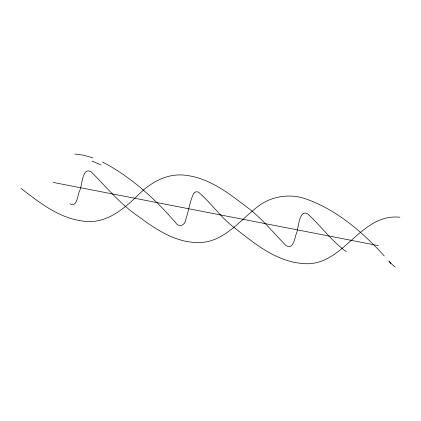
<?xml version="1.0" encoding="UTF-8"?>
<svg xmlns="http://www.w3.org/2000/svg" width="421" height="421" viewBox="0 0 421 421"><rect width="100%" height="100%" fill="white"/><g stroke="black" fill="none" stroke-linecap="round" stroke-linejoin="round"><path stroke-width="0.63" d="M399.95 217.236C359.097 212.979 343.162 268.177 302.194 263.467C276.081 261.273 254.71 243.691 234.876 228.124C221.13 217.983 211.6 203.338 198.712 192.413C196.57 190.739 193.786 192.35 193.081 194.755C189.755 202.354 188.64 210.674 186.061 218.525C185.256 225.177 179.562 228.582 175.152 222.188C154.554 198.302 130.615 176.683 102.514 162.006M74.791 154.033L83.668 155.207L92.867 157.87M53.262 182.43L378.421 245.632M69.918 203.764C77.122 208.153 77.743 194.497 79.532 190.918C82.269 186.829 81.911 165.937 91.299 171.963C106.355 186.924 119.806 203.764 137.593 215.81C154.912 228.677 174.389 242.133 196.781 242.501C222.504 243.738 239.107 221.125 257.405 206.89C270.008 196.817 287.285 193.644 302.767 197.886C334.979 208.232 361.686 231.203 384.215 255.873M395.072 266.967L392.504 264.888L388.746 260.957M21.05 188.387C40.1 203.132 60.787 219.478 85.726 221.351C107.492 223.509 125.111 207.874 139.546 193.665C151.486 181.84 167.858 173.078 185.108 175.231C208.479 177.725 228.019 192.623 246.048 206.485C261.152 217.425 272.713 232.155 285.748 245.238C292.232 250.927 294.921 239.06 295.842 234.786C298.768 230.74 298.284 208.921 307.546 213.742C320.865 225.835 331.443 240.944 346.209 251.59M389.536 261.899A73.217 4.315 52.5 0 1 390.646 263.657M91.973 161.101A73.217 53.225 26.9 0 1 101.024 165.064"/></g></svg>
